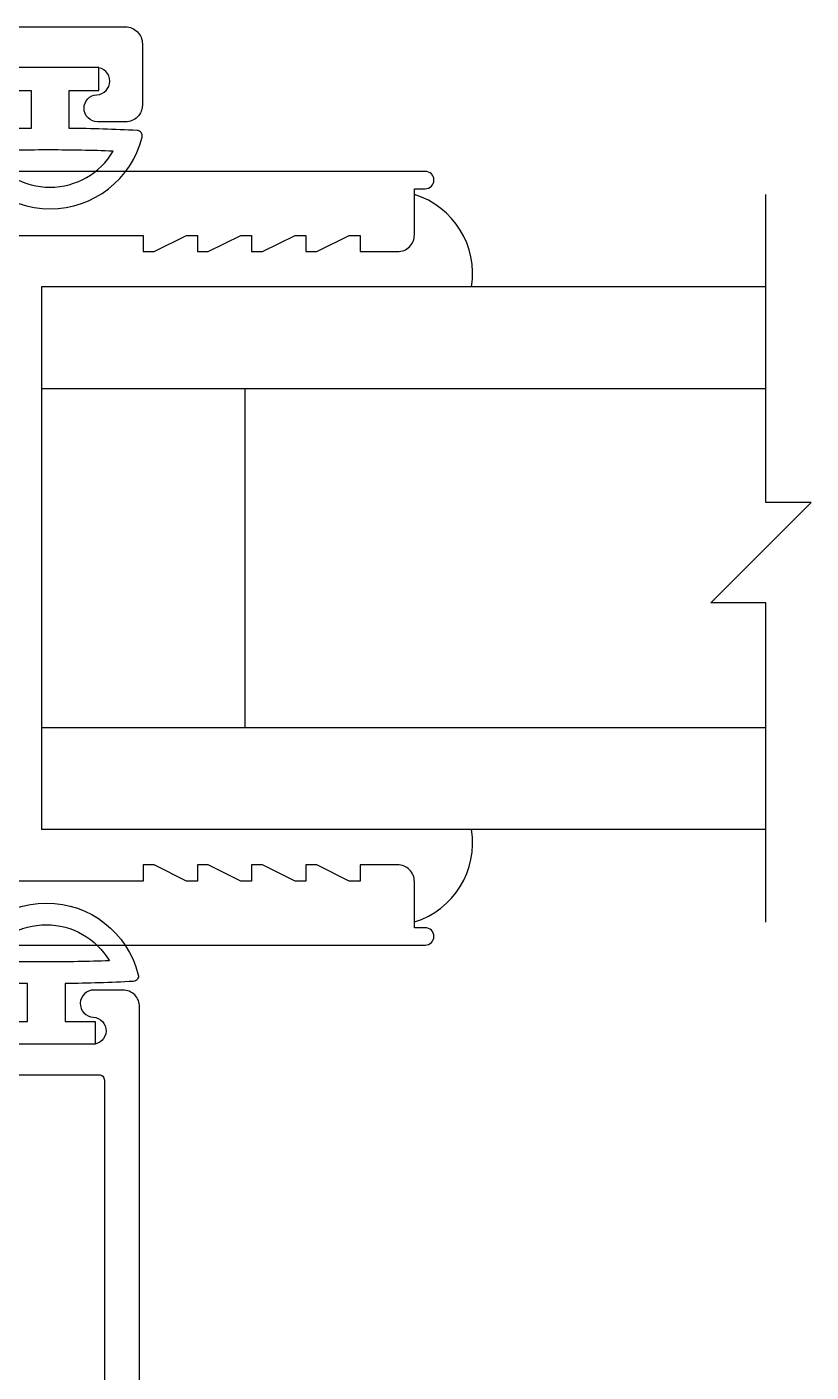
# Model space of a CAD drawing. Extents: x -8 to 56, y -99 to 66.
# Drawn here: x 7.497 to 8.942, y 45.067 to 47.546 of the extents above; entities that cross this region are included whole.
import ezdxf

# ---------------------------------------------------------------- set-up
doc = ezdxf.new("R2010")
doc.units = 0
doc.header["$MEASUREMENT"] = 0
doc.layers.get('0').update_dxf_attribs({"linetype": 'CONTINUOUS'})
for name, color, linetype in [('FRAME', 1, 'CONTINUOUS'), ('GEOMETRY', 1, 'CONTINUOUS'), ('GLASS-VINYL', 7, 'CONTINUOUS'), ('MISC.', 7, 'CONTINUOUS'), ('SASH', 5, 'CONTINUOUS'), ('TEXT', 7, 'CONTINUOUS')]:
    doc.layers.add(name, color=color, linetype=linetype)

# ---------------------------------------------------------------- blocks, each defined once
blk = doc.blocks.new('3008 FIXED STILE')
blk.add_lwpolyline([(-1.038, 0.713), (-1.002, 0.713), (-0.1, 0.713), (0, 0.6862), (0, 0.619), (-0.006, 0.619, 0.414214), (-0.1, 0.525), (-0.1, -0.525, 0.414214), (-0.006, -0.619), (0, -0.619), (0, -0.6862), (-0.1, -0.713), (-1.038, -0.713, -0.999996), (-1.038, -0.681), (-1.018, -0.681), (-1.018, -0.596, -0.414214), (-0.987, -0.565), (-0.918, -0.565), (-0.918, -0.595), (-0.898, -0.595), (-0.838, -0.565), (-0.818, -0.565), (-0.818, -0.595), (-0.798, -0.595), (-0.738, -0.565), (-0.718, -0.565), (-0.718, -0.595), (-0.698, -0.595), (-0.638, -0.565), (-0.618, -0.565), (-0.618, -0.595), (-0.598, -0.595), (-0.538, -0.565), (-0.518, -0.565), (-0.518, -0.595), (-0.269, -0.595, 0.414214), (-0.175, -0.501), (-0.175, 0.501, 0.414214), (-0.269, 0.595), (-0.518, 0.595), (-0.518, 0.565), (-0.538, 0.565), (-0.598, 0.595), (-0.618, 0.595), (-0.618, 0.565), (-0.638, 0.565), (-0.698, 0.595), (-0.718, 0.595), (-0.718, 0.565), (-0.738, 0.565), (-0.798, 0.595), (-0.818, 0.595), (-0.818, 0.565), (-0.838, 0.565), (-0.898, 0.595), (-0.918, 0.595), (-0.918, 0.565), (-0.987, 0.565, -0.414214), (-1.018, 0.596), (-1.018, 0.681), (-1.038, 0.681, -0.999996), (-1.038, 0.713)], format="xyb")
blk = doc.blocks.new('25031')
at = {"layer": 'GEOMETRY', "color": 5}
for p, q in [((-0.035, 0.112), (-0.035, 0.042)), ((0.035, 0.042), (0.035, 0.112)), ((-0.035, 0.042), (-0.09, 0.042)), ((-0.09, 0.042), (-0.09, 0)), ((0.09, 0.042), (0.035, 0.042)), ((0.09, 0), (0.09, 0.042)), ((-0.09, 0), (0.09, 0))]:
    blk.add_line(p, q, dxfattribs=at)
for centre, radius, start, end in [((0, 0.0856), 0.1748, 14.1622, 165.8685), ((0, 0.0856), 0.1348, 30.4808, 149.5259), ((0.0002, 3.2904), 3.1386, 267.8759, 269.9963), ((0.005, 3.0562), 2.9044, 269.9005, 272.1922), ((-0.1598, 0.1258), 0.01, 165.8685, 267.1063), ((0.1598, 0.1259), 0.01, 273.0223, 14.1622), ((0.0002, 3.2904), 3.1786, 267.1063, 269.3654), ((0.005, 3.0562), 2.9444, 270.5829, 273.0223)]:
    blk.add_arc(centre, radius, start, end, dxfattribs=at)
blk = doc.blocks.new('3809 BLOCK FRAME')
blk.add_lwpolyline([(0, 0), (0, 1.423, 0.414214), (-0.031, 1.454), (-0.144, 1.454, 0.414214), (-0.175, 1.423), (-0.175, 1.3715, 0.414214), (-0.15, 1.3465), (-0.15, 1.3465, 0.399638), (-0.125, 1.3702, -0.399638), (-0.1001, 1.394), (-0.1, 1.394, -0.414214), (-0.075, 1.369), (-0.075, 1.199, -0.414214)], format="xyb")

msp = doc.modelspace()

# ---------------------------------------------------------------- linework, layer by layer
at = {"layer": 'FRAME'}
for points in [[(7.7047, 43.056), (7.7047, 45.74, 0.414214), (7.6737, 45.771), (7.6203, 45.771, 0.975), (7.619, 45.721, -0.975), (7.6177, 45.671), (7.4477, 45.671, -0.975)], [(7.2667, 45.615), (7.6297, 45.615, -0.414214), (7.6397, 45.605), (7.6397, 44.674, -0.414214)]]:
    msp.add_lwpolyline(points, format="xyb", dxfattribs=at)
at = {"layer": 'GLASS-VINYL', "color": 7}
for p, q in [((8.8588, 47.0668), (7.5237, 47.0668)), ((7.5237, 47.0668), (7.5237, 46.0668)), ((8.8588, 46.8793), (7.5237, 46.8793)), ((7.8987, 46.8793), (7.8987, 46.2543)), ((8.8588, 46.2543), (7.5237, 46.2543)), ((8.8588, 46.0668), (7.5237, 46.0668))]:
    msp.add_line(p, q, dxfattribs=at)
for centre, start, end in [((8.1657, 47.0914), 350.7597, 72.6458), ((8.1657, 46.0423), 287.3542, 9.2403)]:
    msp.add_arc(centre, 0.1528, start, end, dxfattribs=at)
at = {"layer": 'MISC.'}
msp.add_lwpolyline([(8.8588, 45.8961), (8.8588, 46.4848), (8.7577, 46.4848), (8.9425, 46.6694), (8.8588, 46.6694), (8.8588, 47.2371)], dxfattribs=at)

# ---------------------------------------------------------------- block references
at = {"layer": 'FRAME', "xscale": -1, "rotation": 270}
msp.add_blockref('3809 BLOCK FRAME', (6.2557, 47.546), dxfattribs=at)
at = {"layer": 'SASH', "xscale": -1}
msp.add_blockref('3008 FIXED STILE', (7.1932, 46.5668), dxfattribs=at)
at = {"layer": 'TEXT', "rotation": 180}
msp.add_blockref('25031', (7.5397, 47.471), dxfattribs=at)
at = {"layer": 'TEXT', "xscale": -1}
msp.add_blockref('25031', (7.5327, 45.671), dxfattribs=at)

doc.saveas('drawing.dxf')
